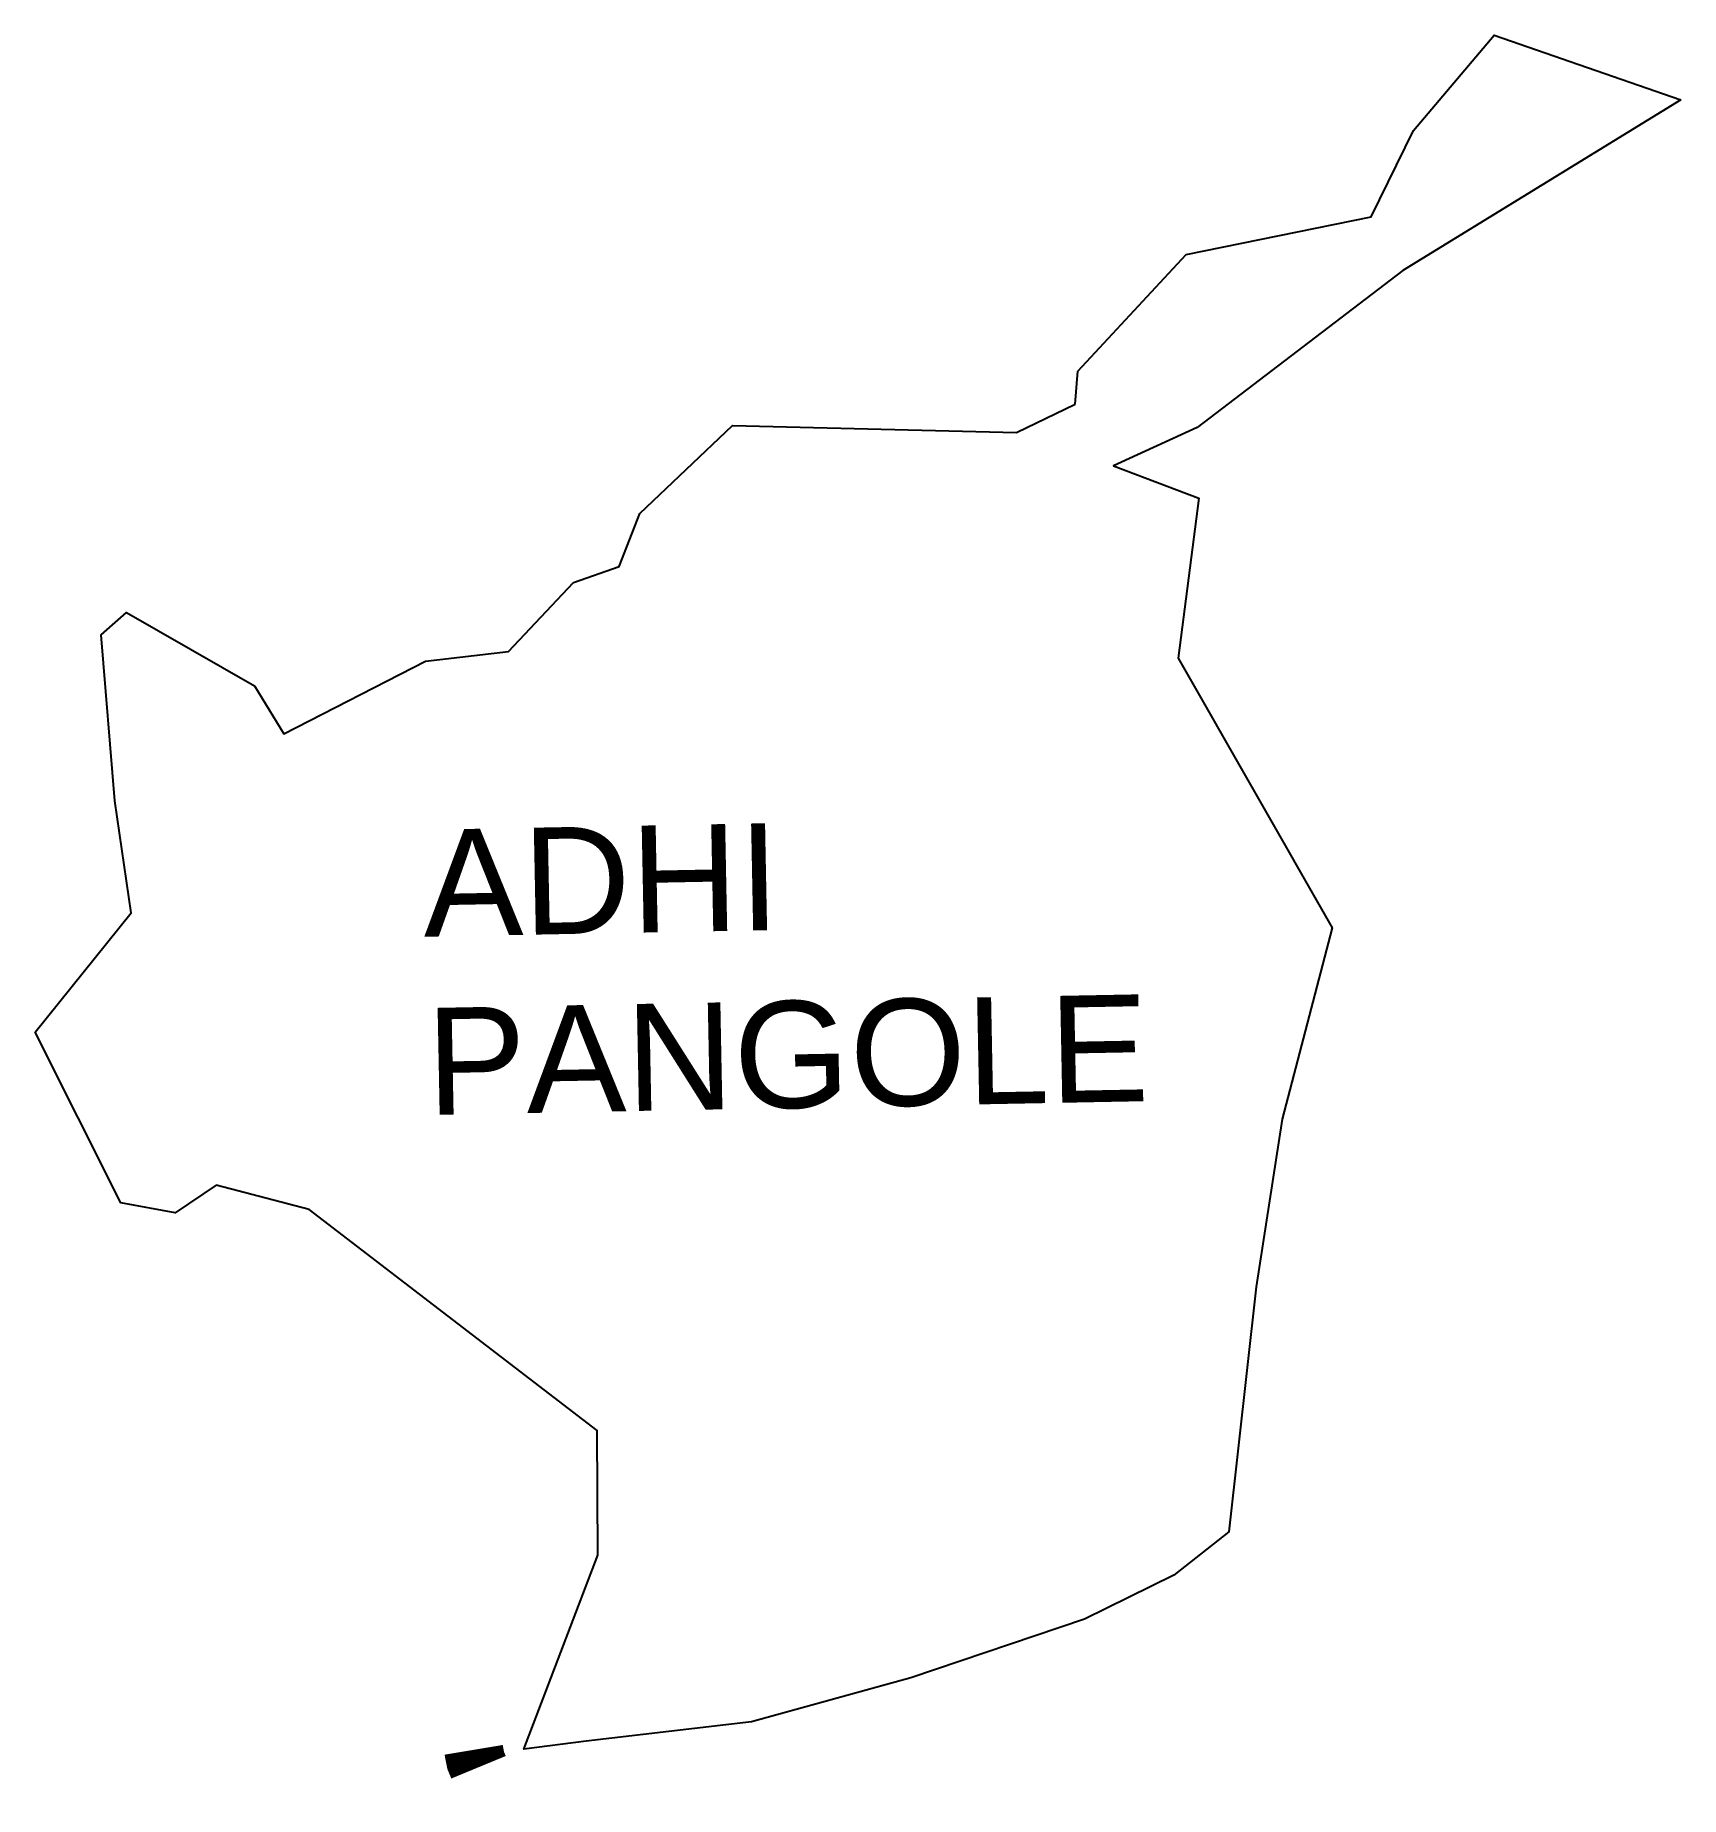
# Model space of a CAD drawing. Header units: metres. Extents: x 279104 to 280500, y 2035138 to 2036633.
import ezdxf

# ---------------------------------------------------------------- set-up
doc = ezdxf.new("R2010")
doc.units = ezdxf.units.M
for name, color, linetype in [('ARTIFICIALLY PROTECTED', 10, 'Continuous'), ('village', 3, 'Continuous'), ('VILLAGE NAME', 250, 'Continuous')]:
    doc.layers.add(name, color=color, linetype=linetype)
doc.styles.get("Standard").update_dxf_attribs({"font": 'simplex.shx'})

msp = doc.modelspace()

# ---------------------------------------------------------------- linework, layer by layer
at = {"color": 3, "flags": 128}
for points in [[(279936.2, 2036296.1), (279985.9, 2036320)], [(279434.6, 2036102), (279505.1, 2036110.1)]]:
    msp.add_lwpolyline(points, dxfattribs=at)
at = {"layer": 'ARTIFICIALLY PROTECTED', "const_width": 50, "flags": 128}
msp.add_lwpolyline([(279475.6, 2035178.1), (279476, 2035175.7), (279477.3, 2035169.1), (279479.7, 2035163.3)], dxfattribs=at)
at = {"layer": 'village', "color": 3}
for points in [[(279985.9, 2036320, 0), (279988.2, 2036348.1, 0), (280080.2, 2036447, 0), (280237, 2036478.9, 0), (280273, 2036552.4, 0), (280341.5, 2036633.1, 0), (280499.7, 2036578.3, 0)], [(280499.7, 2036578.3, 0), (280264, 2036433.4, 0), (280089.4, 2036300.3, 0), (280018.3, 2036267.7, 0), (280090.9, 2036240.3, 0), (280073.4, 2036104.5, 0), (280204, 2035875.7, 0), (280161.6, 2035713.2, 0), (280139.5, 2035570.9, 0), (280116.3, 2035363.1, 0), (280069.6, 2035326.4, 0), (279993.8, 2035289.1, 0), (279846.6, 2035239.2, 0), (279711.4, 2035201.9, 0), (279570.9, 2035185.5, 0), (279518.2, 2035178.7, 0), (279580.8, 2035343.4, 0), (279580.3, 2035449.1, 0), (279335.9, 2035636.6, 0), (279257.1, 2035657.4, 0), (279222.2, 2035633.7, 0), (279176.3, 2035642.4, 0), (279103.6, 2035787, 0), (279185.1, 2035888.4, 0), (279171.2, 2035983.5, 0), (279159.5, 2036124.3, 0), (279181, 2036143.2, 0), (279289.5, 2036081.1, 0), (279314.5, 2036040.2, 0), (279434.6, 2036102, 0)], [(279505.1, 2036110.1, 0), (279560.2, 2036168.6, 0), (279598.9, 2036182.2, 0), (279616.5, 2036227.3, 0), (279695.1, 2036301.8, 0), (279936.2, 2036296.1, 0)]]:
    msp.add_polyline3d(points, dxfattribs=at)

# ---------------------------------------------------------------- texts
at = {"layer": 'VILLAGE NAME', "insert": (279431.7, 2035958.8), "char_height": 90.748, "attachment_point": 1, "rotation": 1.1028}
msp.add_mtext_dynamic_manual_height_columns('{\\fArial|b0|i0|c0|p34;ADHI PANGOLE}', width=726.929, gutter_width=543.7, heights=[0], dxfattribs=at)

doc.saveas('drawing.dxf')
